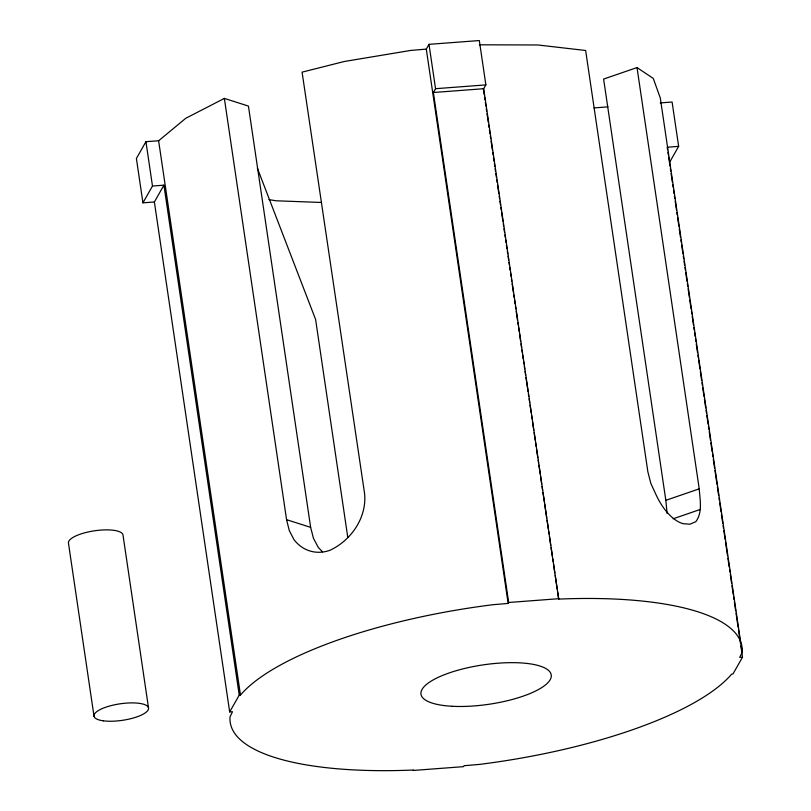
<?xml version="1.0" encoding="UTF-8"?>
<svg xmlns="http://www.w3.org/2000/svg" width="811" height="811" viewBox="0 0 811 811"><rect width="100%" height="100%" fill="white"/><g stroke="black" fill="none" stroke-linecap="round" stroke-linejoin="round"><path stroke-width="1.22" d="M479.342 44.798L537.946 44.98L585.643 50.495L647.857 471.769L650.838 483.397L655.977 494.609A47.058 24.746 70.3 0 0 682.994 523.663L689.867 524.21L695.818 521.696C702.792 512.42 699.934 499.566 699.224 488.851L637.02 67.577L603.617 79.062L665.831 500.336L667.118 513.464M637.02 67.577L653.26 78.424L660.296 97.989L742.146 652.297L739.703 657.407L742.511 657.194L740.848 645.921M322.474 551.774L318.348 547.526L313.462 538.322L310.643 527.363L248.43 106.079L224.363 98.405L185.78 118.274L158.621 140.759L145.939 141.692L136.39 158.48L142.939 202.831L154.374 201.969L163.923 185.172L152.488 186.033L142.939 202.831M742.511 657.194L732.962 673.992L731.725 674.063A258.648 78.211 -8.4 0 1 479.544 764.398L464.054 765.716L463.517 766.659L413.194 770.45L413.498 770.024A258.648 78.211 -8.4 0 1 230.05 716.833L232.493 711.723L229.685 711.936L239.235 695.139L240.472 695.068A258.648 78.211 -8.4 0 1 492.652 604.742L508.152 603.414L426.292 49.106L428.999 44.341L479.321 40.55L485.87 84.891L483.701 88.713L558.698 599.106A258.648 78.211 -8.4 0 1 742.146 652.297M508.152 603.414L508.679 602.482L433.378 92.505L435.548 88.693L428.999 44.341M669.693 162.109L678.645 146.365L672.096 102.014L660.225 102.916M665.831 500.336L699.224 488.851M673.171 518.776L700.187 509.48M426.292 49.106L410.792 50.424L344.3 61.494L302.087 72.149L364.555 493.362C367.119 517.388 351.204 540.42 329.996 550.274A47.058 37.407 -73.8 0 1 294.089 539.791L289.304 530.627L286.567 519.679L224.363 98.405M435.548 88.693L485.87 84.891M433.378 92.505L483.701 88.713M607.966 106.849L596.612 107.711A28.74 26.662 29.6 0 0 594.068 107.975M678.645 146.365L667.21 147.227L667.585 149.731M508.679 602.482L559.012 598.68M321.46 202.476L276.075 200.783L268.928 199.618M286.567 519.679L310.643 527.363M257.33 168.1L315.601 319.463L347.797 537.49M667.95 152.235L668.325 154.739M668.69 157.253L669.987 166.022M670.352 168.526L670.727 171.03M671.092 173.534L672.39 182.313M672.765 184.817L673.13 187.321M673.505 189.825L674.053 193.586M674.428 196.09L674.793 198.594M675.168 201.108L676.465 209.877M676.83 212.381L677.205 214.885M677.57 217.389L678.868 226.168M679.233 228.672L680.53 237.441M680.905 239.944L681.27 242.448M681.645 244.963L682.933 253.731M683.308 256.235L683.673 258.739M684.048 261.243L684.606 265.004M684.971 267.508L685.346 270.022M685.711 272.526L687.008 281.295M687.373 283.799L687.748 286.303M688.113 288.817L689.411 297.586M689.786 300.09L691.073 308.859M691.448 311.363L691.813 313.877M692.188 316.381L693.486 325.15M693.851 327.654L694.226 330.158M694.591 332.672L695.149 336.423M695.524 338.937L695.889 341.441M696.264 343.945L697.551 352.714M697.926 355.218L698.291 357.732M698.666 360.236L699.964 369.005M700.329 371.509L701.627 380.288M701.991 382.792L702.367 385.296M702.731 387.8L704.029 396.569M704.404 399.083L705.692 407.852M706.067 410.356L706.432 412.86M706.807 415.364L708.104 424.143M708.469 426.647L708.844 429.151M709.209 431.655L710.507 440.424M710.872 442.938L712.17 451.707M712.545 454.211L712.91 456.715M713.285 459.219L714.572 467.998M714.947 470.502L716.985 484.279M717.35 486.793L718.647 495.562M719.012 498.066L719.387 500.569M719.752 503.073L721.05 511.853M721.425 514.356L722.723 523.125M723.088 525.629L723.463 528.133M723.828 530.647L725.125 539.416M725.49 541.92L727.528 555.707M727.903 558.211L729.19 566.98M729.565 569.484L729.93 571.988M730.305 574.502L731.603 583.271M731.968 585.775L733.266 594.544M733.631 597.048L734.006 599.562M734.371 602.066L735.668 610.835M736.043 613.339L738.071 627.126M738.446 629.63L739.744 638.399M740.108 640.903L740.484 643.417M483.315 88.581L484.238 94.846M484.603 97.34L484.978 99.844M485.343 102.348L485.901 106.109M486.265 108.603L486.641 111.107M487.005 113.611L488.303 122.37M488.668 124.874L489.043 127.378M489.408 129.882L489.966 133.633M490.331 136.136L490.706 138.64M491.071 141.144L492.368 149.903M492.733 152.397L493.108 154.901M493.473 157.405L494.031 161.156M494.396 163.66L494.771 166.164M495.136 168.668L495.501 171.172M495.876 173.676L496.433 177.427M496.798 179.93L497.173 182.434M497.538 184.938L498.836 193.697M499.201 196.191L499.566 198.695M499.941 201.199L500.499 204.96M500.863 207.454L501.228 209.958M501.603 212.462L502.901 221.221M503.266 223.724L503.631 226.228M504.006 228.732L504.564 232.483M504.929 234.987L505.294 237.491M505.669 239.995L506.034 242.489M506.409 244.993L506.966 248.754M507.331 251.248L507.696 253.752M508.071 256.256L508.629 260.007M508.994 262.511L509.359 265.015M509.734 267.518L510.099 270.022M510.474 272.526L511.031 276.277M511.396 278.781L511.761 281.285M512.136 283.789L513.424 292.548M513.799 295.042L514.164 297.546M514.539 300.05L515.086 303.811M515.461 306.305L515.826 308.809M516.201 311.312L517.489 320.071M517.864 322.575L518.229 325.079M518.604 327.583L519.152 331.334M519.527 333.838L520.632 341.34M521.007 343.844L521.554 347.605M521.929 350.099L522.294 352.603M522.669 355.106L523.217 358.857M523.592 361.361L523.957 363.865M524.332 366.369L524.697 368.873M525.072 371.377L525.619 375.128M525.994 377.632L528.022 391.399M528.397 393.893L528.762 396.397M529.137 398.9L529.684 402.661M530.059 405.155L531.164 412.667M531.54 415.171L532.087 418.922M532.462 421.426L533.75 430.185M534.125 432.689L535.23 440.191M535.605 442.694L536.152 446.455M536.527 448.949L537.815 457.708M538.19 460.212L538.555 462.716M538.93 465.22L540.217 473.979M540.592 476.483L541.697 483.985M542.072 486.488L542.62 490.25M542.995 492.743L544.282 501.512M544.657 504.006L546.685 517.773M547.06 520.277L548.348 529.036M548.723 531.54L549.088 534.043M549.463 536.547L550.75 545.306M551.125 547.8L552.413 556.559M552.788 559.063L553.153 561.567M553.528 564.071L554.815 572.83M555.19 575.334L557.218 589.1M557.593 591.604L558.698 599.106M158.621 140.759L240.472 695.068M163.923 185.172L239.235 695.139M145.939 141.692L152.488 186.033M154.374 201.969L229.685 711.936M148.504 707.8L122.958 534.773A27.584 8.343 -8.4 0 0 93.691 530.921A27.584 8.343 -8.4 0 0 68.489 543.319L94.035 716.346M103.443 720.837A27.584 8.343 -8.4 0 0 148.099 710.051A27.584 8.343 -8.4 0 0 112.263 705.327A27.584 8.343 -8.4 0 0 103.443 720.837M452.011 706.269A65.843 19.91 -8.4 0 0 551.277 676.374A65.843 19.91 -8.4 0 0 455.012 671.062A65.843 19.91 -8.4 0 0 452.011 706.269"/></g></svg>
